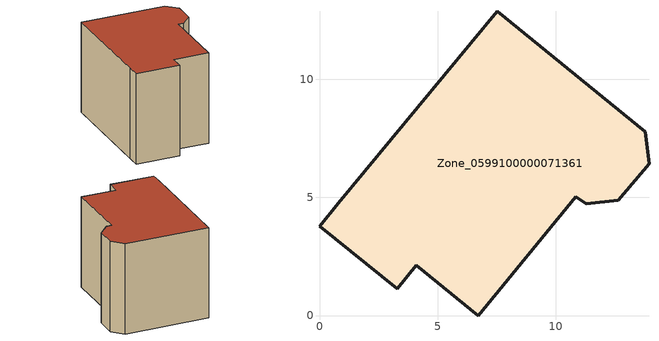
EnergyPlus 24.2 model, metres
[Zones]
Zone_0599100000071361
 floor ground (C_G): 13.79,7.78 13.94,6.42 12.64,4.88 11.29,4.72 10.85,5.02 6.71,0 4.09,2.12 3.29,1.13 0,3.78 0.79,4.75 7.52,12.86 z0
 wall outside (C_F): 3.29,1.13 4.09,2.12 6.71,0 10.85,5.02 11.29,4.72 12.64,4.88 13.94,6.42 13.79,7.78 7.52,12.86 0.79,4.75 0,3.78 3.29,1.13 z0:8.75
 roof outside (C_R): 7.52,12.86 0.79,4.75 0,3.78 3.29,1.13 4.09,2.12 6.71,0 10.85,5.02 11.29,4.72 12.64,4.88 13.94,6.42 13.79,7.78 z8.75
[BUILDING]
Pand.0599100000071361: North Axis=0; Terrain=City; Loads Convergence Tolerance Value=0.04; Temperature Convergence Tolerance Value=0.4; Solar Distribution=FullExterior; Maximum Number of Warmup Days=25; Minimum Number of Warmup Days=1
[Site:Location]
Rotterdam.The.Hague.AP_ZH_NLD Design_Conditions: Latitude=51.96; Longitude=4.45; Time Zone=1; Elevation=-4.5
[SITE:GROUNDTEMPERATURE:BUILDINGSURFACE]
18, 18, 18, 18, 18, 18, 18, 18, 18, 18, 18, 18
[MATERIAL] Thermal Absorptance=0.9; Solar Absorptance=0.7; Visible Absorptance=0.7
Name | Roughness | Thickness | Conductivity | Density | Specific Heat
G.TC.1946 | MediumSmooth | 0.15 | 1 | 540 | 1210
F.TC.1946 | Rough | 0.3 | 0.857143 | 1920 | 840
R.TC.1946 | MediumRough | 0.2 | 0.909091 | 1500 | 1000
[CONSTRUCTION]
C_G: G.TC.1946
C_F: F.TC.1946
C_R: R.TC.1946
[ZONE]
Zone_0599100000071361: Type=1; Multiplier=1; Ceiling Height=Autocalculate; Volume=Autocalculate; Floor Area=autocalculate; Part of Total Floor Area=Yes
[ZONEINFILTRATION:DESIGNFLOWRATE]
Infil_Zone_0599100000071361: Zone or ZoneList or Space or SpaceList=Zone_0599100000071361; Schedule=AlwaysOn; Design Flow Rate Calculation Method=Flow/Area; Flow Rate per Floor Area=0.003; Constant Term Coefficient=1; Temperature Term Coefficient=0; Velocity Term Coefficient=0; Velocity Squared Term Coefficient=0
[HVACTEMPLATE:ZONE:IDEALLOADSAIRSYSTEM]
Zone_0599100000071361: Maximum Heating Supply Air Temperature=50; Minimum Cooling Supply Air Temperature=13; Maximum Heating Supply Air Humidity Ratio=0.0156; Minimum Cooling Supply Air Humidity Ratio=0.0077; Heating Limit=NoLimit; Cooling Limit=NoLimit; Dehumidification Control Type=ConstantSensibleHeatRatio; Cooling Sensible Heat Ratio=0.7; Dehumidification Setpoint=60; Humidification Control Type=None; Humidification Setpoint=30; Outdoor Air Method=None; Outdoor Air Flow Rate per Person=0.00944; Outdoor Air Flow Rate per Zone Floor Area=0; Outdoor Air Flow Rate per Zone=0; Demand Controlled Ventilation Type=None; Outdoor Air Economizer Type=NoEconomizer; Heat Recovery Type=None; Sensible Heat Recovery Effectiveness=0.7; Latent Heat Recovery Effectiveness=0.65
[ZONECONTROL:THERMOSTAT]
ThermostatControl_Zone_0599100000071361: Zone or ZoneList=Zone_0599100000071361; Control Type Schedule=DualSetpointControlType; Control 1=Thermostat_Zone_0599100000071361; Temperature Difference Between Cutout And Setpoint=0
[THERMOSTATSETPOINT:DUALSETPOINT]
Thermostat_Zone_0599100000071361: Heating Setpoint Temperature Schedule=HeatingSetpoint_Zone_0599100000071361; Cooling Setpoint Temperature Schedule=CoolingSetpoint_Zone_0599100000071361
[SCHEDULE:COMPACT]
HeatingSetpoint_Zone_0599100000071361: Through: 12/31, For: AllDays, Until: 24:00, 21
CoolingSetpoint_Zone_0599100000071361: Through: 12/31, For: AllDays, Until: 24:00, 24
DualSetpointControlType: Through: 12/31, For: AllDays, Until: 24:00, 4
AlwaysOn: Through: 12/31, For: AllDays, Until: 24:00, 1
